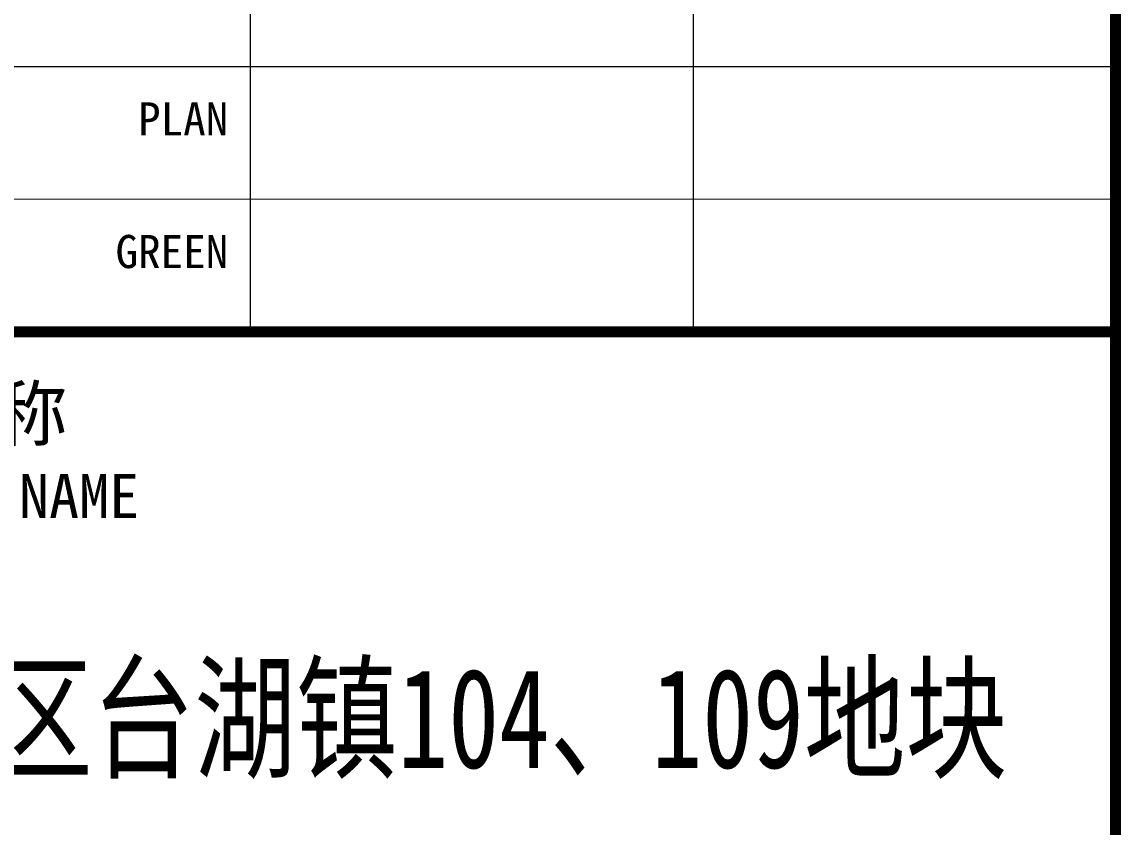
# Model space of a CAD drawing. Extents: x -26219 to 315419, y -160410 to -120810.
# Drawn here: x 228344 to 230830, y -131657 to -129837 of the extents above; entities that cross this region are included whole.
import ezdxf
from ezdxf.enums import TextEntityAlignment as Align

# ---------------------------------------------------------------- set-up
doc = ezdxf.new("R2010")
doc.units = 0
doc.header["$LTSCALE"] = 1000
doc.header["$MEASUREMENT"] = 0
doc.styles.add('图签信息$0$华文细黑', font='STXIHEI_0.TTF', dxfattribs={"height": 10})

# ---------------------------------------------------------------- blocks, each defined once
blk = doc.blocks.new('图签信息')
at = {"const_width": 0.5}
for points in [[(-65, 574), (-65, 500.5), (0, 500.5), (0, 574)], [(-65, 0), (0, 0), (0, 500.5), (-65, 500.5)]]:
    blk.add_lwpolyline(points, close=True, dxfattribs=at)
at = {"const_width": 0.05}
for points in [[(-39.145, 566.5), (-39.145, 500.5)], [(-19.101, 566.5), (-19.101, 500.5)], [(-65, 512.5), (0, 512.5)], [(-65, 512.5), (0, 512.5)], [(-65, 506.5), (0, 506.5)], [(-65, 500.5), (0, 500.5)]]:
    blk.add_lwpolyline(points, dxfattribs=at)
at = {"style": '图签信息$0$华文细黑'}
for s, p in [('PLAN', (-40.145, 510.886)), ('GREEN', (-40.145, 504.886))]:
    blk.add_text(s, height=1.5, dxfattribs=at).set_placement(p, align=Align.TOP_RIGHT)
for s, height, p in [('项目名称', 2.4, (-60.5, 498.003)), ('PROJECT NAME', 2, (-60.5, 494.079))]:
    blk.add_text(s, height=height, dxfattribs=at).set_placement(p, align=Align.TOP_LEFT)
at = {"color": 4, "style": '图签信息$0$华文细黑', "width": 0.75}
blk.add_text('通州区台湖镇104、109地块', height=4.5, dxfattribs=at).set_placement((-32.5, 480.778), align=Align.CENTER)
blk = doc.blocks.new('图签-A1')
at = {"color": 2}
blk.add_blockref('图签信息', (0, 0), dxfattribs=at)

msp = doc.modelspace()

# ---------------------------------------------------------------- block references
at = {"xscale": 50, "yscale": 50, "zscale": 50}
msp.add_blockref('图签-A1', (230817.6, -155562.5), dxfattribs=at)

doc.saveas('drawing.dxf')
